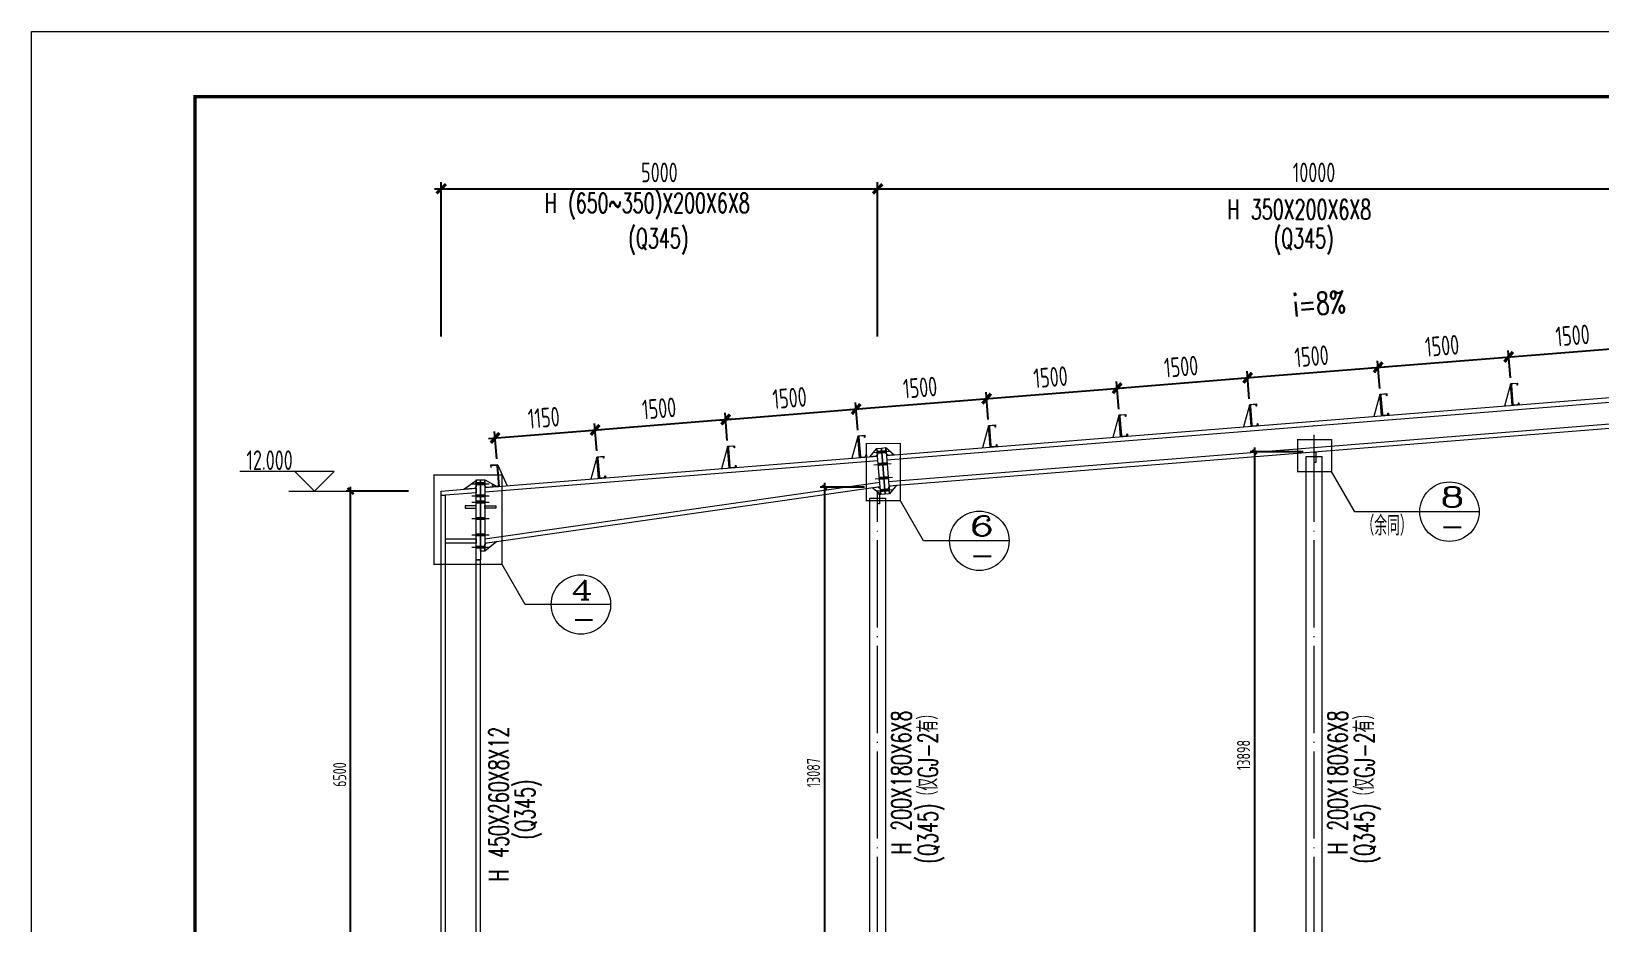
# Model space of a CAD drawing. Header units: millimetres. Extents: x 19781 to 898973, y -947928 to -267362.
# Drawn here: x 431826 to 467785, y -458396 to -437940 of the extents above; entities that cross this region are included whole.
import ezdxf
from ezdxf.enums import TextEntityAlignment as Align

# ---------------------------------------------------------------- set-up
doc = ezdxf.new("R2010")
doc.units = ezdxf.units.MM
doc.header["$LTSCALE"] = 100
doc.header["$PDSIZE"] = -5
doc.linetypes.add('DOTE', pattern=[2.42, 2, -0.2, 0.02, -0.2])
doc.layers.get('0').update_dxf_attribs({"lineweight": 18})
doc.layers.get('Defpoints').update_dxf_attribs({"lineweight": 18})
for name, color, linetype, lineweight in [('11', 3, 'Continuous', 18), ('114', 2, 'Continuous', 18), ('14', 2, 'Continuous', 18), ('BORDER', 7, 'Continuous', 18), ('DIM', 3, 'Continuous', 18), ('DIM_IDEN', 3, 'Continuous', 18), ('DIM_SYMB', 3, 'Continuous', 18), ('DOTE', 1, 'DOTE', 18), ('J', 4, 'Continuous', 18), ('JC', 7, 'Continuous', 18), ('PUB_DIM', 3, 'Continuous', 18), ('PUB_TEXT', 7, 'Continuous', 18)]:
    doc.layers.add(name, color=color, linetype=linetype, lineweight=lineweight)
doc.styles.add('_TCH_DIM', font='simplex.shx', dxfattribs={"bigfont": 'gbcbig.shx'})
doc.styles.add('_TCH_LABEL', font='complex.shx', dxfattribs={"bigfont": 'gbcbig.shx'})
doc.styles.add('HZ1', font='txt.shx', dxfattribs={"bigfont": 'hztxt.shx'})
doc.styles.add('TSSD_REIN', font='tssdeng.shx', dxfattribs={"width": 0.7, "bigfont": 'hztxt.shx'})
doc.dimstyles.new('TSSD_100_100', dxfattribs={"dimtxt": 300, "dimasz": 100, "dimexe": 100, "dimexo": 250, "dimgap": 100, "dimtad": 1, "dimdec": 0, "dimzin": 0, "dimdsep": 46, "dimtxsty": 'TSSD_REIN', "dimblk": 'ARCHTICK', "dimcen": 0, "dimdle": 100, "dimclrt": 7, "dimadec": 0, "dimazin": 0, "dimtfac": 1, "dimtdec": 0, "dimtix": 1, "dimtmove": 2, "dimatfit": 3, "dimfxl": 1, "dimtolj": 1, "dimtzin": 0, "dimarcsym": 0})

# ---------------------------------------------------------------- blocks, each defined once
blk = doc.blocks.new('_ArchTick_0')
at = {"color": 0, "linetype": 'ByBlock'}
blk.add_lwpolyline([(-0.71, -0.71, 0.5, 0.5, 0), (0.71, 0.71, 0.5, 0.5, 0)], format="xyseb", dxfattribs=at)
blk = doc.blocks.new('*X5')
at = {"layer": 'DIM', "color": 0, "lineweight": -2, "ltscale": 100, "transparency": 16777216}
for p, q in [((441067, -441549), (451367, -441549)), ((441217, -444937), (441217, -441399)), ((451217, -444937), (451217, -441399))]:
    blk.add_line(p, q, dxfattribs=at)
at = {"layer": 'DIM', "color": 0, "lineweight": -2, "ltscale": 100, "transparency": 16777216, "xscale": 150, "yscale": 150, "zscale": 150, "rotation": 180}
blk.add_blockref('_ArchTick_0', (441217, -441549), dxfattribs=at)
at = {"layer": 'DIM', "color": 0, "lineweight": -2, "ltscale": 100, "transparency": 16777216, "xscale": 150, "yscale": 150, "zscale": 150}
blk.add_blockref('_ArchTick_0', (451217, -441549), dxfattribs=at)
at = {"layer": 'DIM', "color": 7, "ltscale": 100, "transparency": 16777216, "insert": (446217, -441174), "char_height": 450, "width": 3330, "attachment_point": 5, "style": 'TSSD_REIN'}
blk.add_mtext('5000', dxfattribs=at)
blk = doc.blocks.new('_ARCHTICK')
at = {"color": 0, "linetype": 'ByBlock', "const_width": 0.5}
blk.add_lwpolyline([(-0.5, -0.5), (0.5, 0.5)], dxfattribs=at)
blk = doc.blocks.new('*X7')
at = {"layer": 'DIM', "color": 0, "lineweight": -2, "ltscale": 100, "transparency": 16777216}
for p, q in [((451067, -441549), (471367, -441549)), ((451217, -444937), (451217, -441399)), ((471217, -444937), (471217, -441399))]:
    blk.add_line(p, q, dxfattribs=at)
at = {"layer": 'DIM', "color": 0, "lineweight": -2, "ltscale": 100, "transparency": 16777216, "xscale": 150, "yscale": 150, "zscale": 150, "rotation": 180}
blk.add_blockref('_ArchTick_0', (451217, -441549), dxfattribs=at)
at = {"layer": 'DIM', "color": 0, "lineweight": -2, "ltscale": 100, "transparency": 16777216, "xscale": 150, "yscale": 150, "zscale": 150}
blk.add_blockref('_ArchTick_0', (471217, -441549), dxfattribs=at)
at = {"layer": 'DIM', "color": 7, "ltscale": 100, "transparency": 16777216, "insert": (461217, -441174), "char_height": 450, "width": 4095, "attachment_point": 5, "style": 'TSSD_REIN'}
blk.add_mtext('10000', dxfattribs=at)
blk = doc.blocks.new('*X12')
at = {"layer": 'DIM', "color": 0, "lineweight": -2, "ltscale": 100, "transparency": 16777216}
for p, q in [((439140, -461580), (439140, -448380)), ((440467, -448480), (439040, -448480)), ((440467, -461480), (439040, -461480))]:
    blk.add_line(p, q, dxfattribs=at)
at = {"layer": 'DIM', "color": 0, "lineweight": -2, "ltscale": 100, "transparency": 16777216, "xscale": 100, "yscale": 100, "zscale": 100}
for p, rotation in [((439140, -448480), 90), ((439140, -461480), 270)]:
    blk.add_blockref('_ArchTick_0', p, dxfattribs=dict(at, rotation=rotation))
at = {"layer": 'DIM', "color": 7, "ltscale": 100, "transparency": 16777216, "insert": (438890, -454980), "char_height": 300, "width": 2190, "attachment_point": 5, "rotation": 90, "style": 'TSSD_REIN'}
blk.add_mtext('6500', dxfattribs=at)
blk = doc.blocks.new('A$C006D4F7D')
for p, q in [((54, 200), (0, 0)), ((54, 200), (58, 200)), ((70, 6), (54, 200)), ((74, 6), (58, 205))]:
    blk.add_line(p, q)
at = {"layer": 'J'}
blk.add_lwpolyline([(128, 24), (128, 30), (132, 31), (134, 11), (74, 6), (58, 205), (118, 210), (119, 190), (115, 190), (115, 196, 0.414214), (104, 205), (72, 202, 0.414214), (63, 192), (77, 20, 0.414214), (87, 11), (119, 14, 0.414214)], format="xyb", close=True, dxfattribs=at)
blk = doc.blocks.new('*X20')
at = {"layer": 'DIM', "color": 0, "lineweight": -2, "ltscale": 100, "transparency": 16777216}
for p, q in [((465528, -445415), (468818, -445152)), ((468707, -445646), (468656, -445014)), ((465716, -445885), (465666, -445254))]:
    blk.add_line(p, q, dxfattribs=at)
at = {"layer": 'DIM', "color": 0, "lineweight": -2, "ltscale": 100, "transparency": 16777216, "xscale": 150, "yscale": 150, "zscale": 150}
for p, rotation in [((468668, -445164), 4.573919869966227), ((465678, -445403), 184.5739198699662)]:
    blk.add_blockref('_ArchTick_0', p, dxfattribs=dict(at, rotation=rotation))
at = {"layer": 'DIM', "color": 7, "ltscale": 100, "transparency": 16777216, "insert": (467143, -444910), "char_height": 450, "width": 3195, "attachment_point": 5, "rotation": 4.5739, "style": 'TSSD_REIN'}
blk.add_mtext('1500', dxfattribs=at)
blk = doc.blocks.new('*X21')
at = {"layer": 'DIM', "color": 0, "lineweight": -2, "ltscale": 100, "transparency": 16777216}
for p, q in [((462538, -445654), (465827, -445391)), ((462726, -446124), (462675, -445493)), ((465716, -445885), (465666, -445254))]:
    blk.add_line(p, q, dxfattribs=at)
at = {"layer": 'DIM', "color": 0, "lineweight": -2, "ltscale": 100, "transparency": 16777216, "xscale": 150, "yscale": 150, "zscale": 150}
for p, rotation in [((462687, -445642), 184.5739198699663), ((465678, -445403), 4.573919869966304)]:
    blk.add_blockref('_ArchTick_0', p, dxfattribs=dict(at, rotation=rotation))
at = {"layer": 'DIM', "color": 7, "ltscale": 100, "transparency": 16777216, "insert": (464152, -445149), "char_height": 450, "width": 3195, "attachment_point": 5, "rotation": 4.5739, "style": 'TSSD_REIN'}
blk.add_mtext('1500', dxfattribs=at)
blk = doc.blocks.new('*X22')
at = {"layer": 'DIM', "color": 0, "lineweight": -2, "ltscale": 100, "transparency": 16777216}
for p, q in [((462726, -446124), (462675, -445493)), ((459547, -445893), (462837, -445630)), ((459735, -446363), (459685, -445732))]:
    blk.add_line(p, q, dxfattribs=at)
at = {"layer": 'DIM', "color": 0, "lineweight": -2, "ltscale": 100, "transparency": 16777216, "xscale": 150, "yscale": 150, "zscale": 150}
for p, rotation in [((462687, -445642), 4.573919869966227), ((459697, -445882), 184.5739198699662)]:
    blk.add_blockref('_ArchTick_0', p, dxfattribs=dict(at, rotation=rotation))
at = {"layer": 'DIM', "color": 7, "ltscale": 100, "transparency": 16777216, "insert": (461162, -445388), "char_height": 450, "width": 3195, "attachment_point": 5, "rotation": 4.5739, "style": 'TSSD_REIN'}
blk.add_mtext('1500', dxfattribs=at)
blk = doc.blocks.new('*X23')
at = {"layer": 'DIM', "color": 0, "lineweight": -2, "ltscale": 100, "transparency": 16777216}
for p, q in [((456557, -446133), (459846, -445870)), ((459735, -446363), (459685, -445732)), ((456745, -446603), (456694, -445971))]:
    blk.add_line(p, q, dxfattribs=at)
at = {"layer": 'DIM', "color": 0, "lineweight": -2, "ltscale": 100, "transparency": 16777216, "xscale": 150, "yscale": 150, "zscale": 150}
for p, rotation in [((459697, -445882), 4.573919869966137), ((456706, -446121), 184.5739198699661)]:
    blk.add_blockref('_ArchTick_0', p, dxfattribs=dict(at, rotation=rotation))
at = {"layer": 'DIM', "color": 7, "ltscale": 100, "transparency": 16777216, "insert": (458172, -445627), "char_height": 450, "width": 3195, "attachment_point": 5, "rotation": 4.5739, "style": 'TSSD_REIN'}
blk.add_mtext('1500', dxfattribs=at)
blk = doc.blocks.new('*X24')
at = {"layer": 'DIM', "color": 0, "lineweight": -2, "ltscale": 100, "transparency": 16777216}
for p, q in [((453566, -446372), (456856, -446109)), ((453754, -446842), (453704, -446210)), ((456745, -446603), (456694, -445971))]:
    blk.add_line(p, q, dxfattribs=at)
at = {"layer": 'DIM', "color": 0, "lineweight": -2, "ltscale": 100, "transparency": 16777216, "xscale": 150, "yscale": 150, "zscale": 150}
for p, rotation in [((453716, -446360), 184.5739198699663), ((456706, -446121), 4.573919869966304)]:
    blk.add_blockref('_ArchTick_0', p, dxfattribs=dict(at, rotation=rotation))
at = {"layer": 'DIM', "color": 7, "ltscale": 100, "transparency": 16777216, "insert": (455181, -445867), "char_height": 450, "width": 3195, "attachment_point": 5, "rotation": 4.5739, "style": 'TSSD_REIN'}
blk.add_mtext('1500', dxfattribs=at)
blk = doc.blocks.new('*X25')
at = {"layer": 'DIM', "color": 0, "lineweight": -2, "ltscale": 100, "transparency": 16777216}
for p, q in [((453754, -446842), (453704, -446210)), ((450576, -446611), (453865, -446348)), ((450764, -447081), (450713, -446450))]:
    blk.add_line(p, q, dxfattribs=at)
at = {"layer": 'DIM', "color": 0, "lineweight": -2, "ltscale": 100, "transparency": 16777216, "xscale": 150, "yscale": 150, "zscale": 150}
for p, rotation in [((453716, -446360), 4.573919869967156), ((450725, -446599), 184.5739198699671)]:
    blk.add_blockref('_ArchTick_0', p, dxfattribs=dict(at, rotation=rotation))
at = {"layer": 'DIM', "color": 7, "ltscale": 100, "transparency": 16777216, "insert": (452191, -446106), "char_height": 450, "width": 3195, "attachment_point": 5, "rotation": 4.5739, "style": 'TSSD_REIN'}
blk.add_mtext('1500', dxfattribs=at)
blk = doc.blocks.new('*X26')
at = {"layer": 'DIM', "color": 0, "lineweight": -2, "ltscale": 100, "transparency": 16777216}
for p, q in [((447585, -446850), (450875, -446587)), ((450764, -447081), (450713, -446450)), ((447773, -447320), (447723, -446689))]:
    blk.add_line(p, q, dxfattribs=at)
at = {"layer": 'DIM', "color": 0, "lineweight": -2, "ltscale": 100, "transparency": 16777216, "xscale": 150, "yscale": 150, "zscale": 150}
for p, rotation in [((450725, -446599), 4.573919869966393), ((447735, -446838), 184.5739198699664)]:
    blk.add_blockref('_ArchTick_0', p, dxfattribs=dict(at, rotation=rotation))
at = {"layer": 'DIM', "color": 7, "ltscale": 100, "transparency": 16777216, "insert": (449200, -446345), "char_height": 450, "width": 3195, "attachment_point": 5, "rotation": 4.5739, "style": 'TSSD_REIN'}
blk.add_mtext('1500', dxfattribs=at)
blk = doc.blocks.new('*X27')
at = {"layer": 'DIM', "color": 0, "lineweight": -2, "ltscale": 100, "transparency": 16777216}
for p, q in [((444595, -447090), (447884, -446826)), ((444783, -447559), (444732, -446928)), ((447773, -447320), (447723, -446689))]:
    blk.add_line(p, q, dxfattribs=at)
at = {"layer": 'DIM', "color": 0, "lineweight": -2, "ltscale": 100, "transparency": 16777216, "xscale": 150, "yscale": 150, "zscale": 150}
for p, rotation in [((444744, -447078), 184.5739198699663), ((447735, -446838), 4.573919869966304)]:
    blk.add_blockref('_ArchTick_0', p, dxfattribs=dict(at, rotation=rotation))
at = {"layer": 'DIM', "color": 7, "ltscale": 100, "transparency": 16777216, "insert": (446210, -446584), "char_height": 450, "width": 3195, "attachment_point": 5, "rotation": 4.5739, "style": 'TSSD_REIN'}
blk.add_mtext('1500', dxfattribs=at)
blk = doc.blocks.new('*X28')
at = {"layer": 'DIM', "color": 0, "lineweight": -2, "ltscale": 100, "transparency": 16777216}
for p, q in [((444783, -447559), (444732, -446928)), ((442302, -447273), (444894, -447066)), ((442490, -447743), (442440, -447112))]:
    blk.add_line(p, q, dxfattribs=at)
at = {"layer": 'DIM', "color": 0, "lineweight": -2, "ltscale": 100, "transparency": 16777216, "xscale": 150, "yscale": 150, "zscale": 150}
for p, rotation in [((444744, -447078), 4.573919869967372), ((442452, -447261), 184.5739198699674)]:
    blk.add_blockref('_ArchTick_0', p, dxfattribs=dict(at, rotation=rotation))
at = {"layer": 'DIM', "color": 7, "ltscale": 100, "transparency": 16777216, "insert": (443568, -446796), "char_height": 450, "width": 3195, "attachment_point": 5, "rotation": 4.5739, "style": 'TSSD_REIN'}
blk.add_mtext('1150', dxfattribs=at)
blk = doc.blocks.new('*D1958')
at = {"layer": 'Defpoints', "color": 0, "ltscale": 100, "transparency": 16777216}
for p in [(451164, -448393), (449998, -461480), (450997, -461480)]:
    blk.add_point(p, dxfattribs=at)
at = {"layer": 'JC', "color": 0, "linetype": 'Continuous', "lineweight": -2, "ltscale": 100, "transparency": 16777216}
for p, q in [((450914, -448393), (449898, -448393)), ((449998, -448293), (449998, -461580)), ((450747, -461480), (449898, -461480))]:
    blk.add_line(p, q, dxfattribs=at)
at = {"layer": 'JC', "color": 0, "lineweight": -2, "ltscale": 100, "transparency": 16777216, "xscale": 100, "yscale": 100, "zscale": 100}
for p, rotation in [((449998, -448393), 90), ((449998, -461480), 270)]:
    blk.add_blockref('_ARCHTICK', p, dxfattribs=dict(at, rotation=rotation))
at = {"layer": 'JC', "color": 7, "ltscale": 100, "transparency": 16777216, "insert": (449748, -454936), "char_height": 300, "attachment_point": 5, "rotation": 90, "style": 'TSSD_REIN'}
blk.add_mtext('\\A1;13087', dxfattribs=at)
blk = doc.blocks.new('*D1959')
at = {"layer": 'Defpoints', "color": 0, "ltscale": 100, "transparency": 16777216}
for p in [(461217, -447582), (459853, -461480), (461217, -461480)]:
    blk.add_point(p, dxfattribs=at)
at = {"layer": 'JC', "color": 0, "linetype": 'Continuous', "lineweight": -2, "ltscale": 100, "transparency": 16777216}
for p, q in [((460967, -447582), (459753, -447582)), ((459853, -447482), (459853, -461580)), ((460967, -461480), (459753, -461480))]:
    blk.add_line(p, q, dxfattribs=at)
at = {"layer": 'JC', "color": 0, "lineweight": -2, "ltscale": 100, "transparency": 16777216, "xscale": 100, "yscale": 100, "zscale": 100}
for p, rotation in [((459853, -447582), 90), ((459853, -461480), 270)]:
    blk.add_blockref('_ARCHTICK', p, dxfattribs=dict(at, rotation=rotation))
at = {"layer": 'JC', "color": 7, "ltscale": 100, "transparency": 16777216, "insert": (459603, -454531), "char_height": 300, "attachment_point": 5, "rotation": 90, "style": 'TSSD_REIN'}
blk.add_mtext('\\A1;13898', dxfattribs=at)

msp = doc.modelspace()

# ---------------------------------------------------------------- linework, layer by layer
at = {"layer": '11'}
for p, q in [((451416.57, -447663.58), (471017.84, -446095.47)), ((451424.54, -447763.26), (471025.81, -446195.16)), ((451464.42, -448261.67), (471065.69, -446693.57)), ((451472.39, -448361.35), (471073.66, -446793.25)), ((442217.21, -448399.53), (451217.21, -447679.53)), ((442217.21, -448499.84), (451225.18, -447779.21)), ((442217.21, -449574.39), (451265.04, -448277.42)), ((442217.21, -449675.41), (451273.03, -448377.3)), ((441217.21, -448579.84), (441317.21, -448571.84)), ((441217.21, -461479.53), (441217.21, -448579.84)), ((441317.21, -461479.53), (441317.21, -448571.84)), ((442017.21, -461479.53), (442017.21, -450055.41)), ((442017.21, -450055.41), (442117.21, -450055.41)), ((442117.21, -461479.53), (442117.21, -450055.41))]:
    msp.add_line(p, q, dxfattribs=at)
for points in [[(461257.21, -447589.53), (461257.21, -447823.53), (461217.21, -447823.53), (461217.21, -447589.53)], [(461037.21, -447689.53), (461397.21, -447689.53), (461397.21, -461439.53), (461037.21, -461439.53)], [(451037.21, -448641.53), (451397.21, -448641.53), (451397.21, -461439.53), (451037.21, -461439.53)], [(451257.21, -448541.53), (451257.21, -448775.53), (451217.21, -448775.53), (451217.21, -448541.53)]]:
    msp.add_lwpolyline(points, close=True, dxfattribs=at)
at = {"layer": '114', "color": 2, "linetype": 'ByBlock'}
for p, q in [((451110.35, -447597.79), (451509.08, -447565.89)), ((451132.68, -447876.9), (451531.4, -447845)), ((441917.21, -448309.53), (442317.21, -448309.53)), ((451158.18, -448195.68), (451556.91, -448163.79)), ((441917.21, -448589.84), (442317.21, -448589.84)), ((441917.21, -448729.84), (442317.21, -448729.84)), ((451180.52, -448474.99), (451579.25, -448443.09)), ((441917.21, -449107.85), (442317.21, -449107.85)), ((441917.21, -449484.38), (442317.21, -449484.38)), ((441917.21, -449765.41), (442317.21, -449765.41))]:
    msp.add_line(p, q, dxfattribs=at)
at = {"layer": '114', "color": 1}
for points in [[(451210.03, -447589.82, 70, 70, 0), (451409.39, -447573.87, 70, 70, 0)], [(451232.36, -447868.92, 70, 70, 0), (451431.72, -447852.98, 70, 70, 0)], [(442017.21, -448309.53, 70, 70, 0), (442217.21, -448309.53, 70, 70, 0)], [(451257.86, -448187.71, 70, 70, 0), (451457.23, -448171.76, 70, 70, 0)], [(442017.21, -448589.84, 70, 70, 0), (442217.21, -448589.84, 70, 70, 0)], [(442017.21, -448729.84, 70, 70, 0), (442217.21, -448729.84, 70, 70, 0)], [(451280.21, -448467.01, 70, 70, 0), (451479.57, -448451.07, 70, 70, 0)], [(442017.21, -449107.85, 70, 70, 0), (442217.21, -449107.85, 70, 70, 0)], [(442017.21, -449484.38, 70, 70, 0), (442217.21, -449484.38, 70, 70, 0)], [(442017.21, -449765.41, 70, 70, 0), (442217.21, -449765.41, 70, 70, 0)]]:
    msp.add_lwpolyline(points, format="xyseb", dxfattribs=at)
at = {"layer": '14'}
for p, q in [((451037.78, -447693.88), (451202.85, -447500.1)), ((451177.33, -447682.72), (451037.78, -447693.88)), ((451214.02, -447639.66), (451177.33, -447682.72)), ((451202.85, -447500.1), (451302.53, -447492.13)), ((451287.54, -448558.72), (451202.85, -447500.1)), ((451202.85, -447500.1), (451214.02, -447639.66)), ((451302.53, -447492.13), (451402.22, -447484.16)), ((451302.53, -447492.13), (451387.22, -448550.75)), ((451387.22, -448550.75), (451302.53, -447492.13)), ((451402.22, -447484.16), (451486.91, -448542.77)), ((451413.38, -447623.71), (451402.22, -447484.16)), ((451402.22, -447484.16), (451596, -447649.23)), ((451456.44, -447660.39), (451413.38, -447623.71)), ((451596, -447649.23), (451456.44, -447660.39)), ((441738.1, -448437.86), (442017.21, -448235.53)), ((442017.21, -448375.53), (441977.33, -448418.72)), ((442017.21, -450055.41), (442017.21, -448219.21)), ((442017.21, -448219.21), (442117.21, -448219.21)), ((442017.21, -448235.53), (442017.21, -448375.53)), ((442117.21, -448219.21), (442117.21, -450055.41)), ((442117.21, -449855.41), (442117.21, -448219.21)), ((442117.21, -448219.21), (442217.21, -448219.21)), ((442217.21, -448219.21), (442217.21, -449855.41)), ((442217.21, -448359.53), (442217.21, -448219.53)), ((442217.21, -448219.53), (442496.32, -448377.2)), ((442257.08, -448396.34), (442217.21, -448359.53)), ((442496.32, -448377.2), (442257.08, -448396.34)), ((451094.85, -448402.84), (451233.43, -448382.97)), ((451287.38, -448556.72), (451094.85, -448402.84)), ((451233.43, -448382.97), (451276.22, -448417.17)), ((451475.58, -448401.22), (451512.27, -448358.16)), ((451486.75, -448540.78), (451475.58, -448401.22)), ((451651.82, -448346.99), (451486.75, -448540.78)), ((451512.27, -448358.16), (451651.82, -448346.99)), ((441217.21, -448479.53), (442017.21, -448415.53)), ((441217.21, -448579.84), (441217.21, -448479.53)), ((442017.21, -448515.85), (441217.21, -448579.84)), ((441977.33, -448418.72), (441738.1, -448437.86)), ((442017.21, -448415.53), (442017.21, -448515.85)), ((451276.22, -448417.17), (451287.38, -448556.72)), ((451387.22, -448550.75), (451287.54, -448558.72)), ((451486.91, -448542.77), (451387.22, -448550.75)), ((442017.21, -448819.85), (441767.21, -448819.85)), ((441767.21, -448819.85), (441767.21, -448869.85)), ((441767.21, -448869.85), (442017.21, -448869.85)), ((442017.21, -448869.85), (442017.21, -448819.85)), ((442217.21, -448819.85), (442467.21, -448819.85)), ((442217.21, -448869.85), (442217.21, -448819.85)), ((442467.21, -448869.85), (442217.21, -448869.85)), ((442467.21, -448819.85), (442467.21, -448869.85)), ((441317.21, -449574.9), (442017.21, -449574.9)), ((441317.21, -449674.9), (441317.21, -449574.9)), ((442017.21, -449674.9), (441317.21, -449674.9)), ((442017.21, -449574.9), (442017.21, -449674.9)), ((442494.37, -449635.68), (442217.21, -449855.41)), ((442217.21, -449715.41), (442256.8, -449669.73)), ((442217.21, -449855.41), (442217.21, -449715.41)), ((442256.8, -449669.73), (442494.37, -449635.68)), ((442117.21, -450055.41), (442017.21, -450055.41)), ((442217.21, -449855.41), (442117.21, -449855.41))]:
    msp.add_line(p, q, dxfattribs=at)
at = {"layer": 'BORDER'}
msp.add_lwpolyline([(431826, -500940), (431826, -437940), (565476, -437940), (565476, -500940)], close=True, dxfattribs=at)
msp.add_lwpolyline([(435576, -499440, 75, 75, 0), (435576, -439440, 75, 75, 0), (563976, -439440, 75, 75, 0), (563976, -499440, 75, 75, 0)], format="xyseb", close=True, dxfattribs=at)
at = {"layer": 'DIM_IDEN'}
for p, q in [((462152.93, -448951.61), (461621.69, -448032.53)), ((452270.93, -449619.61), (451739.69, -448700.53)), ((465002.78, -448951.61), (462152.93, -448951.61)), ((454228.78, -449619.61), (452270.93, -449619.61)), ((443141.93, -451079.61), (442610.69, -450160.53)), ((445099.78, -451079.61), (443141.93, -451079.61))]:
    msp.add_line(p, q, dxfattribs=at)
for centre in [(464321.87, -448951.61), (453547.87, -449619.61), (444418.87, -451079.61)]:
    msp.add_circle(centre, 680.91, dxfattribs=at)
at = {"layer": 'DIM_SYMB'}
msp.add_lwpolyline([(462648.07, -444561.7, 0, 0, 0), (460663.11, -444719.24, 140.01, 0, 0), (460139.71, -444760.78, 0, 0, 0)], format="xyseb", dxfattribs=at)
at = {"layer": 'DOTE', "linetype": 'DOTE', "ltscale": 10}
for p, q in [((461217.21, -473387.53), (461217.21, -446879.53)), ((441217.21, -473387.53), (441217.21, -448479.53)), ((451217.21, -473387.53), (451217.21, -448479.53))]:
    msp.add_line(p, q, dxfattribs=at)
at = {"layer": 'PUB_DIM', "color": 3, "linetype": 'Continuous'}
for p, q in [((438763.18, -448029.39), (436604.21, -448029.39)), ((437862.91, -448029.39), (438313.05, -448479.53)), ((438313.05, -448479.53), (438763.18, -448029.39))]:
    msp.add_line(p, q, dxfattribs=at)
at = {"layer": 'PUB_TEXT', "color": 3, "linetype": 'Continuous'}
msp.add_line((437726.92, -448479.53), (439592.21, -448479.53), dxfattribs=at)
at = {"layer": 'PUB_TEXT'}
for points in [[(461621.69, -448032.53, 30, 30, 0), (460842.21, -448032.53, 30, 30, 0), (460842.21, -447299.84, 30, 30, 0), (461621.69, -447299.84, 30, 30, 0)], [(451739.69, -448700.53, 30, 30, 0), (450960.21, -448700.53, 30, 30, 0), (450960.21, -447388.84, 30, 30, 0), (451739.69, -447388.84, 30, 30, 0)], [(442610.69, -450160.53, 30, 30, 0), (441050.21, -450160.53, 30, 30, 0), (441050.21, -448112.84, 30, 30, 0), (442610.69, -448112.84, 30, 30, 0)]]:
    msp.add_lwpolyline(points, format="xyseb", close=True, dxfattribs=at)

# ---------------------------------------------------------------- block references
at = {"linetype": 'Continuous'}
for p, xscale, yscale, zscale, rotation in [((462591.19, -446769.61), 2.507021293968138, 2.507021293968138, 2.507021293968138, 359.999998609852), ((465581.64, -446530.37), 2.507021293968138, 2.507021293968138, 2.507021293968138, 359.999998609852), ((459600.75, -447008.84), 2.507021293968138, 2.507021293968138, 2.507021293968138, 359.999998609852), ((453619.86, -447487.32), 2.507021293968138, 2.507021293968138, 2.507021293968138, 359.999998609852), ((456610.3, -447248.08), 2.507021293968138, 2.507021293968138, 2.507021293968138, 359.999998609852), ((450629.41, -447726.55), 2.507021293968138, 2.507021293968138, 2.507021293968138, 359.999998609852), ((444648.52, -448205.02), 2.507021293968138, 2.507021293968138, 2.507021293968138, 359.999998609852), ((447638.96, -447965.78), 2.507021293968138, 2.507021293968138, 2.507021293968138, 359.999998609852), ((442725.7, -448358.85), -2.507021293946541, 2.507021294208243, 2.507021293911778, 9.147841130052381)]:
    msp.add_blockref('A$C006D4F7D', p, dxfattribs=dict(at, xscale=xscale, yscale=yscale, zscale=zscale, rotation=rotation))

# ---------------------------------------------------------------- texts
at = {"style": 'HZ1', "width": 0.65}
for s, p in [('(Q345)', (445502.6, -442908.72)), ('(Q345)', (460289.6, -442908.72)), ('（余同）', (462306.78, -449497.08))]:
    msp.add_text(s, height=450, dxfattribs=at).set_placement(p)
for s, p in [('(Q345)（仅GJ-2有）', (452592.76, -457017.95)), ('(Q345)（仅GJ-2有）', (462592.76, -457017.95)), ('(Q345)', (443364.76, -456466.95))]:
    msp.add_text(s, height=450, rotation=90, dxfattribs=at).set_placement(p)
at = {"char_height": 450, "attachment_point": 7, "style": 'HZ1'}
for s, insert, width in [('{\\W0.65;H (650~350)X200X6X8}', (443588.21, -442247.87), 5484.375), ('{\\W0.65;H 350X200X6X8}', (459233.21, -442247.87), 3980.0893)]:
    msp.add_mtext(s, dxfattribs=dict(at, insert=insert, width=width))
at = {"char_height": 450, "attachment_point": 7, "rotation": 90, "style": 'HZ1'}
for s, insert, width in [('{\\W0.65;H 200X180X6X8}', (451985.71, -456805.03), 3948.75), ('{\\W0.65;H 200X180X6X8}', (461985.71, -456805.03), 3948.75), ('{\\W0.65;H 450X260X8X12}', (442757.71, -457425.03), 4230.8036)]:
    msp.add_mtext(s, dxfattribs=dict(at, insert=insert, width=width))
at = {"layer": 'PUB_DIM', "color": 2, "linetype": 'Continuous', "style": 'TSSD_REIN', "width": 0.7}
msp.add_text('12.000', height=450.135, dxfattribs=at).set_placement((437283.54, -447771.24), align=Align.MIDDLE_CENTER)
at = {"layer": 'PUB_TEXT', "style": '_TCH_DIM', "width": 0.705882}
msp.add_text('i=8%', height=510.051, rotation=4.537773, dxfattribs=at).set_placement((460760.52, -444481.97))
at = {"layer": 'PUB_TEXT', "style": '_TCH_LABEL'}
for s, width, p in [('8', 1.5, (464098.41, -448837.3)), ('6', 1.5, (453324.41, -449505.3)), ('-', 1.16667, (464098.41, -449496.35)), ('-', 1.16667, (453324.41, -450164.35)), ('4', 1.3125, (444195.41, -450965.3)), ('-', 1.16667, (444195.41, -451624.35))]:
    msp.add_text(s, height=446.93, dxfattribs=dict(at, width=width)).set_placement(p)

# ---------------------------------------------------------------- dimensions: what is measured, and where the dimension line sits
at = {"layer": 'DIM', "ltscale": 100}
dim = msp.add_linear_dim(base=(451217.21, -441548.88), p1=(441217.21, -445312.31), p2=(451217.21, -445312.31), text='5000', dimstyle='TSSD_100_100', override={"dimscale": 1.5, "dimsah": 1}, dxfattribs=at)
dim.commit()
dim.dimension.update_dxf_attribs({"geometry": '*X5', "text_midpoint": (446217.21, -441173.88)})
for base, p1, p2, angle, text, override, picture, middle in [((471217.21, -441548.88), (451217.21, -445312.31), (471217.21, -445312.31), 0, '10000', {"dimscale": 1.5, "dimsah": 1}, '*X7', (461217.21, -441173.88)), ((465677.57, -445403.04), (462755.57, -446497.89), (465746.01, -446258.65), 4.57392, '1500', {"dimscale": 1.5, "dimsah": 1}, '*X21', (464152.44, -445148.85)), ((468668.01, -445163.8), (465746.01, -446258.65), (468736.46, -446019.42), 4.57392, '1500', {"dimscale": 1.5, "dimsah": 1}, '*X20', (467142.88, -444909.61)), ((462687.12, -445642.27), (459765.12, -446737.12), (462755.57, -446497.89), 4.57392, '1500', {"dimscale": 1.5, "dimsah": 1}, '*X22', (461161.99, -445388.09)), ((456706.23, -446120.74), (453784.23, -447215.59), (456774.68, -446976.36), 4.57392, '1500', {"dimscale": 1.5, "dimsah": 1}, '*X24', (455181.1, -445866.56)), ((459696.67, -445881.51), (456774.68, -446976.36), (459765.12, -446737.12), 4.57392, '1500', {"dimscale": 1.5, "dimsah": 1}, '*X23', (458171.55, -445627.32)), ((453715.78, -446359.98), (450793.79, -447454.83), (453784.23, -447215.59), 4.57392, '1500', {"dimscale": 1.5, "dimsah": 1}, '*X25', (452190.65, -446105.79)), ((447734.89, -446838.45), (444812.89, -447933.3), (447803.34, -447694.06), 4.57392, '1500', {"dimscale": 1.5, "dimsah": 1}, '*X27', (446209.76, -446584.26)), ((450725.34, -446599.22), (447803.34, -447694.06), (450793.79, -447454.83), 4.57392, '1500', {"dimscale": 1.5, "dimsah": 1}, '*X26', (449200.21, -446345.03)), ((444744.44, -447077.69), (442520.22, -448116.71), (444812.89, -447933.3), 4.57392, '1150', {"dimscale": 1.5, "dimsah": 1}, '*X28', (443568.2, -446795.59)), ((439140.21, -448479.53), (440717.21, -461479.53), (440717.21, -448479.53), 90, '6500', {"dimsah": 1}, '*X12', (438890.21, -454979.53))]:
    dim = msp.add_linear_dim(base=base, p1=p1, p2=p2, angle=angle, text=text, dimstyle='TSSD_100_100', override=override, dxfattribs=at)
    dim.commit()
    dim.dimension.update_dxf_attribs({"geometry": picture, "text_midpoint": middle})
at = {"layer": 'JC', "ltscale": 100}
for base, p1, p2, picture, middle in [((459853.33, -461479.53), (461217.21, -447581.77), (461217.21, -461479.53), '*D1959', (459603.33, -454530.65)), ((449998.43, -461479.53), (451164.14, -448392.91), (450997.21, -461479.53), '*D1958', (449748.43, -454936.22))]:
    dim = msp.add_linear_dim(base=base, p1=p1, p2=p2, angle=90, dimstyle='TSSD_100_100', dxfattribs=at)
    dim.commit()
    dim.dimension.update_dxf_attribs({"geometry": picture, "text_midpoint": middle})

doc.saveas('drawing.dxf')
